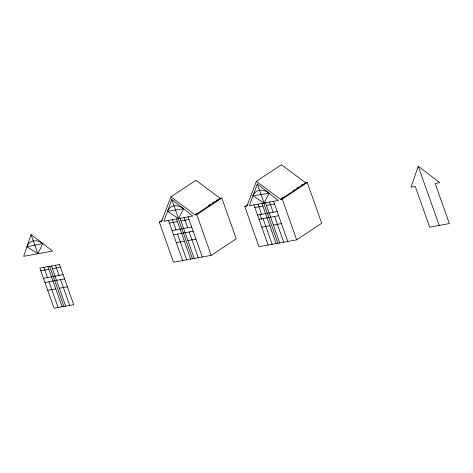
<?xml version="1.0" encoding="UTF-8"?>
<svg xmlns="http://www.w3.org/2000/svg" width="473" height="473" viewBox="0 0 473 473"><rect width="100%" height="100%" fill="white"/><g stroke="black" fill="none" stroke-linecap="round" stroke-linejoin="round"><path stroke-width="0.71" d="M31.106 234.632L23.65 256.313L52.592 251.057L31.106 234.632L37.87 253.729L42.771 243.554A13.894 10.589 56.5 0 0 34.831 240.792L33.299 240.97A13.894 10.589 56.5 0 0 26.931 246.776L37.87 253.729M418.221 166.2L411.002 187.184L415.27 186.409L429.697 227.146L449.35 223.581L435.142 183.453L439.707 182.625L418.221 166.2L439.192 225.42M171.829 199.488L163.871 221.258L192.813 216.001L171.829 199.488L178.593 218.585L183.583 208.735A13.894 10.589 56.5 0 0 174.117 205.808L172.657 206.169A13.894 10.589 56.5 0 0 167.507 211.307L178.593 218.585M257.3 183.967L249.348 205.737L278.284 200.487L257.3 183.967L264.064 203.065L269.054 193.221A13.894 10.589 56.5 0 0 259.588 190.288L258.128 190.654A13.894 10.589 56.5 0 0 252.984 195.787L264.064 203.065M170.895 196.857L161.447 221.695L159.306 222.085L173.514 262.208L211.2 255.367L236.24 238.8L221.813 198.063L220.217 198.353L195.178 214.919L170.895 196.857L195.934 180.29L220.217 198.353M256.372 181.336L246.924 206.175L244.783 206.565L258.991 246.687L296.672 239.852L321.711 223.28L307.29 182.543L305.688 182.832L280.649 199.405L256.372 181.336L281.411 164.77L305.688 182.832M159.306 222.085L162.363 220.063M208.339 205.725L210.142 204.531M212.548 202.941L214.352 201.746M216.155 200.552L217.355 199.76M195.178 214.919L196.774 214.63L221.813 198.063M244.783 206.565L247.834 204.543M283.593 196.969L281.784 198.163L282.801 197.98M293.213 190.607L294.413 189.809M296.819 188.219L298.623 187.024M301.029 185.434L302.832 184.239M280.649 199.405L282.251 199.115L307.29 182.543M26.931 246.776L42.771 243.554M196.313 213.684L197.33 213.5M169.364 223.055L177.422 221.595M180.958 220.95L189.017 219.49M254.841 207.535L262.899 206.074M266.429 205.436L274.488 203.969M172.036 230.588L191.683 227.022M257.507 215.073L277.16 211.508M173.52 234.797L193.173 231.226M258.997 219.277L278.65 215.712M176.317 242.679L184.375 241.218M187.905 240.574L195.964 239.113M261.788 227.158L269.846 225.698M273.382 225.059L281.441 223.593M40.79 270.733L48.855 269.273M52.385 268.629L60.443 267.168M43.463 278.266L63.11 274.701M44.953 282.476L64.6 278.91M47.743 290.357L55.802 288.897M59.332 288.252L67.397 286.792M252.984 195.787L269.054 193.221M167.507 211.307L183.583 208.735M282.251 199.115L296.672 239.852M273.56 201.344L287.767 241.466M269.533 202.072L273.128 212.235M274.618 216.439L283.741 242.2M265.501 202.805L279.709 242.927M263.733 203.124L277.941 243.252M261.965 203.449L276.179 243.571M257.939 204.176L261.539 214.34M263.023 218.544L272.146 244.305M259.979 214.553L261.693 219.395M253.906 204.91L268.12 245.032M196.774 214.63L211.2 255.367M188.088 216.859L202.296 256.987M184.056 217.592L187.657 227.755M189.147 231.959L198.264 257.714M180.03 218.325L194.237 258.447M178.262 218.644L192.47 258.766M176.494 218.964L190.702 259.086M172.462 219.697L176.062 229.86M177.552 234.064L186.675 259.819M168.435 220.424L182.643 260.552M55.483 265.27L59.084 275.434M60.574 279.638L69.691 305.398M51.456 266.003L65.664 306.126M49.689 266.323L63.896 306.445M47.921 266.642L62.129 306.77M43.894 267.375L47.489 277.539M48.979 281.742L58.102 307.497M59.515 264.543L39.862 268.108L54.07 308.23L73.723 304.665L59.515 264.543"/></g></svg>
